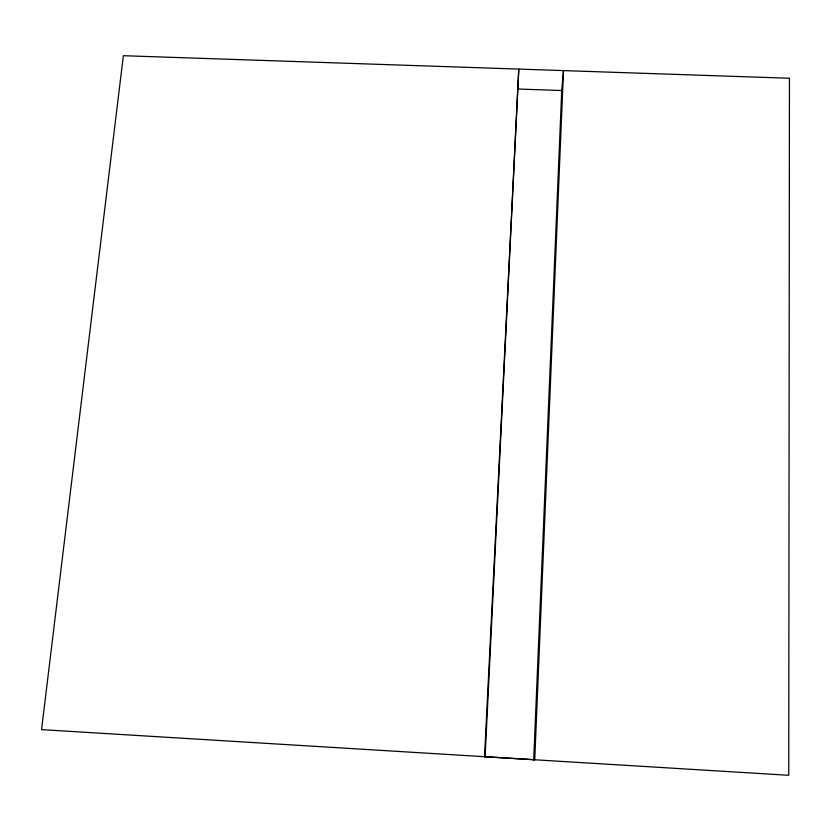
<?xml version="1.0" encoding="UTF-8"?>
<svg xmlns="http://www.w3.org/2000/svg" width="831" height="831" viewBox="0 0 831 831"><rect width="100%" height="100%" fill="white"/><g stroke="black" fill="none" stroke-linecap="round" stroke-linejoin="round"><path stroke-width="1.25" d="M485.086 757.155L518.783 69.087L484.525 756.698L534.728 759.763L563.491 70.604L561.746 90.537L533.689 760.126M518.305 89.031L561.746 90.537M789.45 78.249L788.744 775.292L41.55 729.628L123.362 55.708L789.45 78.249"/></g></svg>
